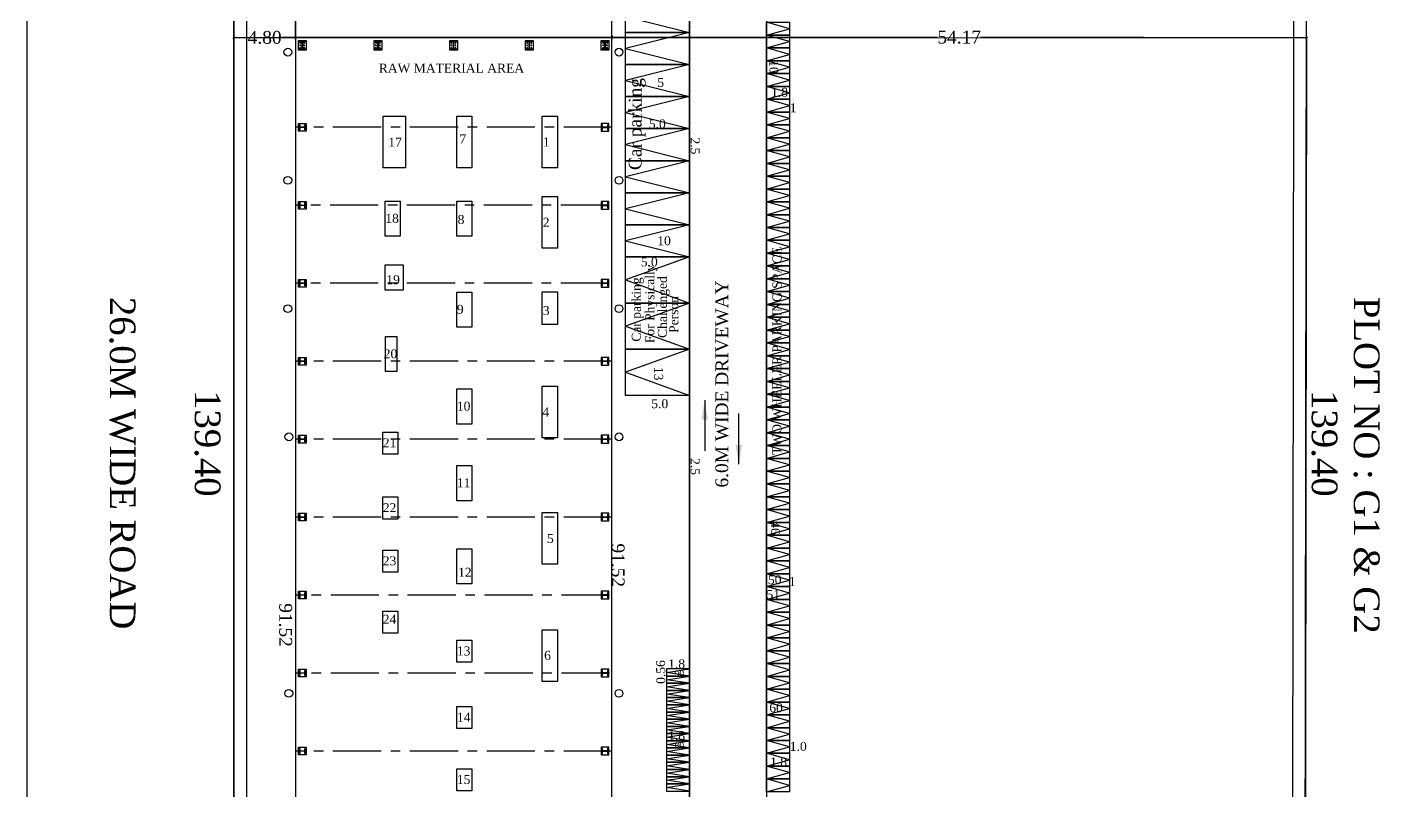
# Model space of a CAD drawing. Header units: metres. Extents: x 9436 to 9850, y -3407 to -3224.
# Drawn here: x 9738.9 to 9844.4, y -3347.4 to -3287.8 of the extents above; entities that cross this region are included whole.
import ezdxf

# ---------------------------------------------------------------- set-up
doc = ezdxf.new("R2010")
doc.units = ezdxf.units.M
doc.header["$MEASUREMENT"] = 0
doc.linetypes.add('CENTER', pattern=[2, 1.25, -0.25, 0.25, -0.25])
for name, color, linetype in [('0 HOLES', 60, 'Continuous'), ('AS_AT_SITE', 1, 'Continuous'), ('BLK_1_LVL_0_BLDG_FOOT_PRINT', 7, 'Continuous'), ('BLK_1_LVL_0_FRONT_SETBACK', 2, 'Continuous'), ('BLK_1_LVL_0_SIDE_SETBACK1', 171, 'Continuous'), ('BLK_1_LVL_0_SIDE_SETBACK2', 7, 'Continuous'), ('CYCLE_PARKING', 7, 'Continuous'), ('DRIVE_WAY', 7, 'Continuous'), ('FMB_OR_PLR', 1, 'Continuous'), ('PER_AISLE_WIDTH', 7, 'Continuous'), ('PLOT_BOUNDARY', 70, 'Continuous'), ('RWH', 130, 'Continuous'), ('SUPER_IMPOSED', 1, 'Continuous'), ('TWO_WHEELER_DRIVE_WAY', 6, 'Continuous')]:
    doc.layers.add(name, color=color, linetype=linetype)
for name, color, linetype, plot in [('BLK_1_COVERED_AREA', 140, 'Continuous', False), ('PARKING_SLOT', 30, 'Continuous', False), ('TWO_WHEELER_PARKING', 2, 'Continuous', False)]:
    doc.layers.add(name, color=color, linetype=linetype, plot=plot)
doc.styles.add('Isa-', font='times.ttf')
doc.styles.add('STYLE2', font='times.ttf')
doc.dimstyles.new('ISO-25', dxfattribs={"dimscale": 0, "dimtxt": 0.23, "dimasz": 0.15, "dimexe": 1.25, "dimexo": 0.625, "dimgap": 0.11, "dimtad": 0, "dimtih": 1, "dimtoh": 1, "dimzin": 1, "dimdsep": 46, "dimtxsty": 'STYLE2', "dimblk": 'OBLIQUE', "dimcen": 0, "dimse1": 1, "dimse2": 1, "dimclrd": 1, "dimclrt": 3, "dimadec": 0, "dimazin": 2, "dimtfac": 1, "dimtix": 1, "dimtofl": 0, "dimtmove": 0, "dimatfit": 3, "dimfxl": 0, "dimtolj": 1, "dimarcsym": 0})

# ---------------------------------------------------------------- blocks, each defined once
blk = doc.blocks.new('_Oblique')
at = {"color": 0, "linetype": 'ByBlock', "lineweight": -2}
blk.add_line((-0.5, -0.5), (0.5, 0.5), dxfattribs=at)
blk = doc.blocks.new('*D307')
at = {"color": 1, "lineweight": -2}
for p, q in [((9759.79, -3250.56), (9759.79, -3268.97)), ((9759.79, -3288.62), (9759.79, -3270.21))]:
    blk.add_line(p, q, dxfattribs=at)
at = {"layer": 'Defpoints', "color": 0}
for p in [(9759.79, -3250.56), (9759.79, -3250.56), (9759.79, -3288.62)]:
    blk.add_point(p, dxfattribs=at)
at = {"color": 1, "lineweight": -2, "xscale": 0.15, "yscale": 0.15, "zscale": 0.15}
for p, rotation in [((9759.79, -3250.56), 90), ((9759.79, -3288.62), 270)]:
    blk.add_blockref('_Oblique', p, dxfattribs=dict(at, rotation=rotation))
at = {"color": 3, "insert": (9759.79, -3269.59), "char_height": 1, "attachment_point": 5, "style": 'STYLE2'}
blk.add_mtext('\\A1;38.06', dxfattribs=at)
blk = doc.blocks.new('*D308')
at = {"color": 1, "lineweight": -2}
for p, q in [((9784.47, -3250.56), (9784.47, -3268.97)), ((9784.47, -3288.62), (9784.47, -3270.21))]:
    blk.add_line(p, q, dxfattribs=at)
at = {"layer": 'Defpoints', "color": 0}
for p in [(9784.47, -3250.56), (9784.47, -3250.56), (9784.47, -3288.62)]:
    blk.add_point(p, dxfattribs=at)
at = {"color": 1, "lineweight": -2, "xscale": 0.15, "yscale": 0.15, "zscale": 0.15}
for p, rotation in [((9784.47, -3250.56), 89.9999017881901), ((9784.47, -3288.62), 269.9999017881901)]:
    blk.add_blockref('_Oblique', p, dxfattribs=dict(at, rotation=rotation))
at = {"color": 3, "insert": (9784.47, -3269.59), "char_height": 1, "attachment_point": 5, "style": 'STYLE2'}
blk.add_mtext('\\A1;38.06', dxfattribs=at)
blk = doc.blocks.new('26')
at = {"layer": '0 HOLES'}
for q in [(-28, 0), (0, 28), (28, 0), (0, -28)]:
    blk.add_line((0, 0), q, dxfattribs=at)
blk.add_circle((0, 0), 13, dxfattribs=at)
blk = doc.blocks.new('2-2-5')
at = {"color": 3}
blk.add_lwpolyline([(-0.52, -0.15), (-0.52, 0.45), (0.24, 0.45), (0.24, -0.15)], close=True, dxfattribs=at)
for points in [[(-0.45, -0.1), (-0.45, 0.4), (-0.42, 0.4), (-0.42, -0.1)], [(-0.42, 0.14), (-0.42, 0.16), (0.14, 0.16), (0.14, 0.14)], [(0.14, -0.1), (0.14, 0.4), (0.16, 0.4), (0.16, -0.1)]]:
    blk.add_lwpolyline(points, close=True)
at = {"xscale": -0.002000053278536, "yscale": 0.002000053278536, "zscale": 0.002000053278536, "rotation": 270}
for p in [(-0.34, 0.3), (-0.34, 0), (-0.14, 0.3), (-0.14, 0), (0.06, 0.3), (0.06, 0)]:
    blk.add_blockref('26', p, dxfattribs=at)
blk = doc.blocks.new('2-2')
at = {"color": 3}
blk.add_lwpolyline([(-0.41, 0.43), (0.19, 0.43), (0.19, -0.17), (-0.41, -0.17)], close=True, dxfattribs=at)
for points in [[(-0.31, 0.35), (0.09, 0.35), (0.09, 0.33), (-0.31, 0.33)], [(-0.12, 0.33), (-0.1, 0.33), (-0.1, -0.07), (-0.12, -0.07)], [(-0.31, -0.07), (0.09, -0.07), (0.09, -0.1), (-0.31, -0.1)]]:
    blk.add_lwpolyline(points, close=True)
blk = doc.blocks.new('*D309')
at = {"color": 1, "lineweight": -2}
for p, q in [((9784.47, -3288.56), (9809.85, -3288.6)), ((9838.63, -3288.64), (9813.25, -3288.6))]:
    blk.add_line(p, q, dxfattribs=at)
at = {"layer": 'Defpoints', "color": 0}
for p in [(9784.47, -3288.56), (9838.63, -3288.64), (9838.63, -3288.64)]:
    blk.add_point(p, dxfattribs=at)
at = {"color": 1, "lineweight": -2, "xscale": 0.15, "yscale": 0.15, "zscale": 0.15}
for p, rotation in [((9784.47, -3288.56), 179.9179487748591), ((9838.63, -3288.64), 359.9179487748592)]:
    blk.add_blockref('_Oblique', p, dxfattribs=dict(at, rotation=rotation))
at = {"color": 3, "insert": (9811.55, -3288.6), "char_height": 1, "attachment_point": 5, "style": 'STYLE2'}
blk.add_mtext('\\A1;54.17', dxfattribs=at)
blk = doc.blocks.new('*D316')
at = {"color": 1, "lineweight": -2}
for p, q in [((9754.99, -3288.62), (9756.02, -3288.62)), ((9759.79, -3288.62), (9758.75, -3288.62))]:
    blk.add_line(p, q, dxfattribs=at)
at = {"layer": 'Defpoints', "color": 0}
for p in [(9754.99, -3288.62), (9754.99, -3288.62), (9759.79, -3288.62)]:
    blk.add_point(p, dxfattribs=at)
at = {"color": 1, "lineweight": -2, "xscale": 0.15, "yscale": 0.15, "zscale": 0.15}
for p, rotation in [((9754.99, -3288.62), 179.9982832663623), ((9759.79, -3288.62), 359.9982832663623)]:
    blk.add_blockref('_Oblique', p, dxfattribs=dict(at, rotation=rotation))
at = {"color": 3, "insert": (9757.39, -3288.62), "char_height": 1, "attachment_point": 5, "style": 'STYLE2'}
blk.add_mtext('\\A1;4.80', dxfattribs=at)

msp = doc.modelspace()

# ---------------------------------------------------------------- linework, layer by layer
at = {"color": 7}
for p, q in [((9738.85828, -3398.20906), (9738.85828, -3250.55901)), ((9754.98674, -3398.20906), (9754.98674, -3255.05916)), ((9790.52676, -3275.27944), (9790.52676, -3389.95901)), ((9796.52676, -3275.27944), (9796.52676, -3389.95901)), ((9760.27489, -3301.69121), (9760.27489, -3301.70721)), ((9783.9786, -3332.09129), (9783.9786, -3332.10729)), ((9760.27489, -3338.17129), (9760.27489, -3338.18729)), ((9783.9786, -3338.17129), (9783.9786, -3338.18729)), ((9760.27489, -3344.2513), (9760.27489, -3344.2673)), ((9783.9786, -3344.2513), (9783.9786, -3344.2673))]:
    msp.add_line(p, q, dxfattribs=at)
at = {"color": 7, "linetype": 'CENTER', "ltscale": 3}
for p, q in [((9784.46674, -3295.61919), (9759.78674, -3295.61919)), ((9784.23674, -3301.69921), (9759.78674, -3301.69921)), ((9784.23674, -3307.77922), (9759.78674, -3307.77922)), ((9784.46674, -3313.85924), (9759.78674, -3313.85924)), ((9784.46674, -3319.94726), (9759.78674, -3319.94726)), ((9784.46674, -3326.01927), (9759.78674, -3326.01927)), ((9784.28937, -3332.09929), (9759.78674, -3332.09929)), ((9784.28937, -3338.17929), (9759.78674, -3338.17929)), ((9784.46674, -3344.2593), (9759.78674, -3344.2593))]:
    msp.add_line(p, q, dxfattribs=at)
at = {"color": 7}
for points in [[(9754.98674, -3255.05901), (9754.98674, -3389.95901), (9838.48674, -3389.95901), (9838.68674, -3250.55916), (9759.48674, -3250.55902)], [(9759.78674, -3288.61916), (9759.78674, -3380.13916), (9784.46674, -3380.13916), (9784.46674, -3288.61916)], [(9768.35971, -3294.75379), (9768.35971, -3298.78357), (9766.6281, -3298.78357), (9766.6281, -3294.75379)], [(9773.54637, -3294.75379), (9773.54637, -3298.78357), (9772.37284, -3298.78357), (9772.37284, -3294.75379)], [(9780.21489, -3294.75379), (9780.21489, -3298.78357), (9779.04136, -3298.78357), (9779.04136, -3294.75379)], [(9780.21489, -3301.01365), (9780.21489, -3305.04342), (9779.04136, -3305.04342), (9779.04136, -3301.01365)], [(9767.96712, -3301.37311), (9767.96712, -3304.11766), (9766.79359, -3304.11766), (9766.79359, -3301.37311)], [(9773.54637, -3301.37311), (9773.54637, -3304.11766), (9772.37284, -3304.11766), (9772.37284, -3301.37311)], [(9768.1794, -3306.35481), (9768.1794, -3308.33099), (9766.79359, -3308.33099), (9766.79359, -3306.35481)], [(9773.54637, -3308.46536), (9773.54637, -3311.20991), (9772.37284, -3311.20991), (9772.37284, -3308.46536)], [(9780.21489, -3308.44721), (9780.21489, -3310.99028), (9779.04136, -3310.99028), (9779.04136, -3308.44721)], [(9767.70525, -3311.92818), (9767.70525, -3314.67273), (9766.80876, -3314.67273), (9766.80876, -3311.92818)], [(9780.21489, -3315.81399), (9780.21489, -3319.84376), (9779.04136, -3319.84376), (9779.04136, -3315.81399)], [(9773.54637, -3316.01747), (9773.54637, -3318.76202), (9772.37284, -3318.76202), (9772.37284, -3316.01747)], [(9767.7704, -3319.38053), (9767.7704, -3321.103), (9766.59687, -3321.103), (9766.59687, -3319.38053)], [(9773.54637, -3321.99038), (9773.54637, -3324.73493), (9772.37284, -3324.73493), (9772.37284, -3321.99038)], [(9767.7704, -3324.44232), (9767.7704, -3326.16479), (9766.59687, -3326.16479), (9766.59687, -3324.44232)], [(9780.21489, -3325.64586), (9780.21489, -3329.67563), (9779.04136, -3329.67563), (9779.04136, -3325.64586)], [(9767.7704, -3328.58378), (9767.7704, -3330.30625), (9766.59687, -3330.30625), (9766.59687, -3328.58378)], [(9773.54637, -3328.48096), (9773.54637, -3331.22551), (9772.37284, -3331.22551), (9772.37284, -3328.48096)], [(9767.7704, -3333.35274), (9767.7704, -3335.07521), (9766.59687, -3335.07521), (9766.59687, -3333.35274)], [(9780.21489, -3334.80783), (9780.21489, -3338.8376), (9779.04136, -3338.8376), (9779.04136, -3334.80783)], [(9773.54637, -3335.61558), (9773.54637, -3337.33805), (9772.37284, -3337.33805), (9772.37284, -3335.61558)], [(9773.54637, -3340.77707), (9773.54637, -3342.49954), (9772.37284, -3342.49954), (9772.37284, -3340.77707)], [(9773.54637, -3345.63641), (9773.54637, -3347.35888), (9772.37284, -3347.35888), (9772.37284, -3345.63641)]]:
    msp.add_lwpolyline(points, close=True, dxfattribs=at)
for points in [[(9754.98674, -3389.95901), (9838.48674, -3389.95901), (9838.68674, -3250.55916)], [(9790.52676, -3285.72311), (9785.52676, -3286.97311), (9790.52676, -3288.22311)], [(9796.52676, -3288.43374), (9798.32676, -3287.93374), (9796.52676, -3287.43374)], [(9790.52676, -3288.22311), (9785.52676, -3289.47311), (9790.52676, -3290.72311)], [(9796.52676, -3289.43374), (9798.32676, -3288.93374), (9796.52676, -3288.43374)], [(9796.52676, -3290.43374), (9798.32676, -3289.93374), (9796.52676, -3289.43374)], [(9796.52676, -3291.43374), (9798.32676, -3290.93374), (9796.52676, -3290.43374)], [(9790.52676, -3290.72311), (9785.52676, -3291.97311), (9790.52676, -3293.22311)], [(9796.52676, -3292.43374), (9798.32676, -3291.93374), (9796.52676, -3291.43374)], [(9796.52676, -3293.43374), (9798.32676, -3292.93374), (9796.52676, -3292.43374)], [(9790.52676, -3293.22311), (9785.52676, -3294.47311), (9790.52676, -3295.72311)], [(9796.52676, -3294.43374), (9798.32676, -3293.93374), (9796.52676, -3293.43374)], [(9796.52676, -3295.43374), (9798.32676, -3294.93374), (9796.52676, -3294.43374)], [(9790.52676, -3295.72311), (9785.52676, -3296.97311), (9790.52676, -3298.22311)], [(9796.52676, -3296.43374), (9798.32676, -3295.93374), (9796.52676, -3295.43374)], [(9796.52676, -3297.43374), (9798.32676, -3296.93374), (9796.52676, -3296.43374)], [(9796.52676, -3298.43374), (9798.32676, -3297.93374), (9796.52676, -3297.43374)], [(9790.52676, -3298.22311), (9785.52676, -3299.47311), (9790.52676, -3300.72311)], [(9796.52676, -3299.43374), (9798.32676, -3298.93374), (9796.52676, -3298.43374)], [(9796.52676, -3300.43374), (9798.32676, -3299.93374), (9796.52676, -3299.43374)], [(9790.52676, -3300.72311), (9785.52676, -3301.97311), (9790.52676, -3303.22311)], [(9796.52676, -3301.43374), (9798.32676, -3300.93374), (9796.52676, -3300.43374)], [(9796.52676, -3302.43374), (9798.32676, -3301.93374), (9796.52676, -3301.43374)], [(9790.52676, -3303.22311), (9785.52676, -3304.47311), (9790.52676, -3305.72311)], [(9796.52676, -3303.43374), (9798.32676, -3302.93374), (9796.52676, -3302.43374)], [(9796.52676, -3304.43374), (9798.32676, -3303.93374), (9796.52676, -3303.43374)], [(9796.52676, -3305.43374), (9798.32676, -3304.93374), (9796.52676, -3304.43374)], [(9796.52676, -3306.43374), (9798.32676, -3305.93374), (9796.52676, -3305.43374)], [(9790.52676, -3305.72311), (9785.52676, -3307.52311), (9790.52676, -3309.32311)], [(9796.52676, -3307.43374), (9798.32676, -3306.93374), (9796.52676, -3306.43374)], [(9796.52676, -3308.43374), (9798.32676, -3307.93374), (9796.52676, -3307.43374)], [(9796.52676, -3309.43374), (9798.32676, -3308.93374), (9796.52676, -3308.43374)], [(9796.52676, -3310.43374), (9798.32676, -3309.93374), (9796.52676, -3309.43374)], [(9796.52676, -3311.43374), (9798.32676, -3310.93374), (9796.52676, -3310.43374)], [(9796.52676, -3312.43374), (9798.32676, -3311.93374), (9796.52676, -3311.43374)], [(9796.52676, -3313.43374), (9798.32676, -3312.93374), (9796.52676, -3312.43374)], [(9790.52676, -3312.92311), (9785.52676, -3314.72311), (9790.52676, -3316.52311)], [(9796.52676, -3314.43374), (9798.32676, -3313.93374), (9796.52676, -3313.43374)], [(9796.52676, -3315.43374), (9798.32676, -3314.93374), (9796.52676, -3314.43374)], [(9796.52676, -3316.43374), (9798.32676, -3315.93374), (9796.52676, -3315.43374)], [(9796.52676, -3317.43374), (9798.32676, -3316.93374), (9796.52676, -3316.43374)], [(9796.52676, -3318.43374), (9798.32676, -3317.93374), (9796.52676, -3317.43374)], [(9796.52676, -3319.43374), (9798.32676, -3318.93374), (9796.52676, -3318.43374)], [(9796.52676, -3320.43374), (9798.32676, -3319.93374), (9796.52676, -3319.43374)], [(9796.52676, -3321.43374), (9798.32676, -3320.93374), (9796.52676, -3320.43374)], [(9796.52676, -3322.43374), (9798.32676, -3321.93374), (9796.52676, -3321.43374)], [(9796.52676, -3323.43374), (9798.32676, -3322.93374), (9796.52676, -3322.43374)], [(9796.52676, -3324.43374), (9798.32676, -3323.93374), (9796.52676, -3323.43374)], [(9796.52676, -3325.43374), (9798.32676, -3324.93374), (9796.52676, -3324.43374)], [(9796.52676, -3326.43374), (9798.32676, -3325.93374), (9796.52676, -3325.43374)], [(9796.52676, -3327.43374), (9798.32676, -3326.93374), (9796.52676, -3326.43374)], [(9796.52676, -3328.43374), (9798.32676, -3327.93374), (9796.52676, -3327.43374)], [(9796.52676, -3329.43374), (9798.32676, -3328.93374), (9796.52676, -3328.43374)], [(9796.52676, -3330.43374), (9798.32676, -3329.93374), (9796.52676, -3329.43374)], [(9796.52676, -3331.43374), (9798.32676, -3330.93374), (9796.52676, -3330.43374)], [(9796.52676, -3332.43374), (9798.32676, -3331.93374), (9796.52676, -3331.43374)], [(9796.52676, -3333.43374), (9798.32676, -3332.93374), (9796.52676, -3332.43374)], [(9796.52676, -3334.43374), (9798.32676, -3333.93374), (9796.52676, -3333.43374)], [(9796.52676, -3335.43374), (9798.32676, -3334.93374), (9796.52676, -3334.43374)], [(9796.52676, -3336.43374), (9798.32676, -3335.93374), (9796.52676, -3335.43374)], [(9796.52676, -3337.43374), (9798.32676, -3336.93374), (9796.52676, -3336.43374)], [(9796.52676, -3338.43374), (9798.32676, -3337.93374), (9796.52676, -3337.43374)], [(9796.52676, -3339.43374), (9798.32676, -3338.93374), (9796.52676, -3338.43374)], [(9796.52676, -3340.43374), (9798.32676, -3339.93374), (9796.52676, -3339.43374)], [(9796.52676, -3341.43374), (9798.32676, -3340.93374), (9796.52676, -3340.43374)], [(9796.52676, -3342.43374), (9798.32676, -3341.93374), (9796.52676, -3341.43374)], [(9796.52676, -3343.43374), (9798.32676, -3342.93374), (9796.52676, -3342.43374)], [(9796.52676, -3344.43374), (9798.32676, -3343.93374), (9796.52676, -3343.43374)], [(9796.52676, -3345.43374), (9798.32676, -3344.93374), (9796.52676, -3344.43374)], [(9796.52676, -3346.43374), (9798.32676, -3345.93374), (9796.52676, -3345.43374)], [(9796.52676, -3347.43374), (9798.32676, -3346.93374), (9796.52676, -3346.43374)]]:
    msp.add_lwpolyline(points, dxfattribs=at)
at = {"color": 6}
msp.add_lwpolyline([(9796.52676, -3389.95901), (9790.52676, -3389.95901), (9790.52676, -3275.27944), (9796.52676, -3275.27944)], close=True, dxfattribs=at)
for points in [[(9790.52676, -3309.32311), (9785.52676, -3311.12311), (9790.52676, -3312.92311)], [(9790.52676, -3338.41377), (9788.72676, -3338.13377), (9790.52676, -3337.85377)], [(9790.52676, -3338.97377), (9788.72676, -3338.69377), (9790.52676, -3338.41377)], [(9790.52676, -3339.53377), (9788.72676, -3339.25377), (9790.52676, -3338.97377)], [(9790.52676, -3340.09377), (9788.72676, -3339.81377), (9790.52676, -3339.53377)], [(9790.52676, -3340.65377), (9788.72676, -3340.37377), (9790.52676, -3340.09377)], [(9790.52676, -3341.21377), (9788.72676, -3340.93377), (9790.52676, -3340.65377)], [(9790.52676, -3341.77377), (9788.72676, -3341.49377), (9790.52676, -3341.21377)], [(9790.52676, -3342.33377), (9788.72676, -3342.05377), (9790.52676, -3341.77377)], [(9790.52676, -3342.89377), (9788.72676, -3342.61377), (9790.52676, -3342.33377)], [(9790.52676, -3343.45377), (9788.72676, -3343.17377), (9790.52676, -3342.89377)], [(9790.52676, -3344.01377), (9788.72676, -3343.73377), (9790.52676, -3343.45377)], [(9790.52676, -3344.57377), (9788.72676, -3344.29377), (9790.52676, -3344.01377)], [(9790.52676, -3345.13377), (9788.72676, -3344.85377), (9790.52676, -3344.57377)], [(9790.52676, -3345.69377), (9788.72676, -3345.41377), (9790.52676, -3345.13377)], [(9790.52676, -3346.25377), (9788.72676, -3345.97377), (9790.52676, -3345.69377)], [(9790.52676, -3346.81377), (9788.72676, -3346.53377), (9790.52676, -3346.25377)], [(9790.52676, -3347.37377), (9788.72676, -3347.09377), (9790.52676, -3346.81377)]]:
    msp.add_lwpolyline(points, dxfattribs=at)
at = {"color": 7}
for centre in [(9759.19708, -3289.75896), (9785.02198, -3289.75896), (9759.19708, -3299.75896), (9785.02198, -3299.75896), (9759.19708, -3309.75896), (9785.02198, -3309.75896), (9759.2746, -3319.75896), (9785.02198, -3319.75896), (9759.2746, -3339.75896), (9785.02198, -3339.75896)]:
    msp.add_circle(centre, 0.30308, dxfattribs=at)
at = {"layer": 'AS_AT_SITE', "color": 6}
msp.add_lwpolyline([(9754.98674, -3255.05901), (9754.98674, -3389.95901), (9838.48674, -3389.95901), (9838.68674, -3250.55916), (9759.48674, -3250.55902)], close=True, dxfattribs=at)
at = {"layer": 'BLK_1_COVERED_AREA', "color": 140, "lineweight": 25, "ltscale": 2}
msp.add_lwpolyline([(9759.78674, -3288.61916), (9759.78674, -3380.13916), (9784.46674, -3380.13916), (9784.46674, -3288.61916)], close=True, dxfattribs=at)
at = {"layer": 'BLK_1_LVL_0_BLDG_FOOT_PRINT', "color": 1, "lineweight": 25, "ltscale": 2}
msp.add_lwpolyline([(9759.78674, -3288.61916), (9759.78674, -3380.13916), (9784.46674, -3380.13916), (9784.46674, -3288.61916)], close=True, dxfattribs=at)
at = {"layer": 'BLK_1_LVL_0_FRONT_SETBACK', "color": 2}
msp.add_lwpolyline([(9759.78674, -3288.61916), (9784.46674, -3288.6192), (9784.46681, -3250.55916), (9759.78681, -3250.55916)], close=True, dxfattribs=at)
at = {"layer": 'BLK_1_LVL_0_SIDE_SETBACK1', "color": 171}
msp.add_lwpolyline([(9838.50083, -3380.13916), (9784.46674, -3380.13916), (9784.46674, -3288.61916), (9838.63211, -3288.63672)], close=True, dxfattribs=at)
at = {"layer": 'BLK_1_LVL_0_SIDE_SETBACK2', "color": 102}
msp.add_lwpolyline([(9759.78674, -3380.13916), (9754.98674, -3380.13916), (9754.98674, -3288.61916), (9759.78674, -3288.61916)], close=True, dxfattribs=at)
at = {"layer": 'CYCLE_PARKING', "color": 250}
for points in [[(9790.52676, -3338.41377), (9790.52676, -3337.85377), (9788.72676, -3337.85377), (9788.72676, -3338.41377)], [(9790.52676, -3338.97377), (9790.52676, -3338.41377), (9788.72676, -3338.41377), (9788.72676, -3338.97377)], [(9790.52676, -3339.53377), (9790.52676, -3338.97377), (9788.72676, -3338.97377), (9788.72676, -3339.53377)], [(9790.52676, -3340.09377), (9790.52676, -3339.53377), (9788.72676, -3339.53377), (9788.72676, -3340.09377)], [(9790.52676, -3340.65377), (9790.52676, -3340.09377), (9788.72676, -3340.09377), (9788.72676, -3340.65377)], [(9790.52676, -3341.21377), (9790.52676, -3340.65377), (9788.72676, -3340.65377), (9788.72676, -3341.21377)], [(9790.52676, -3341.77377), (9790.52676, -3341.21377), (9788.72676, -3341.21377), (9788.72676, -3341.77377)], [(9790.52676, -3342.33377), (9790.52676, -3341.77377), (9788.72676, -3341.77377), (9788.72676, -3342.33377)], [(9790.52676, -3342.89377), (9790.52676, -3342.33377), (9788.72676, -3342.33377), (9788.72676, -3342.89377)], [(9790.52676, -3343.45377), (9790.52676, -3342.89377), (9788.72676, -3342.89377), (9788.72676, -3343.45377)], [(9790.52676, -3344.01377), (9790.52676, -3343.45377), (9788.72676, -3343.45377), (9788.72676, -3344.01377)], [(9790.52676, -3344.57377), (9790.52676, -3344.01377), (9788.72676, -3344.01377), (9788.72676, -3344.57377)], [(9790.52676, -3345.13377), (9790.52676, -3344.57377), (9788.72676, -3344.57377), (9788.72676, -3345.13377)], [(9790.52676, -3345.69377), (9790.52676, -3345.13377), (9788.72676, -3345.13377), (9788.72676, -3345.69377)], [(9790.52676, -3346.25377), (9790.52676, -3345.69377), (9788.72676, -3345.69377), (9788.72676, -3346.25377)], [(9790.52676, -3346.81377), (9790.52676, -3346.25377), (9788.72676, -3346.25377), (9788.72676, -3346.81377)], [(9790.52676, -3347.37377), (9790.52676, -3346.81377), (9788.72676, -3346.81377), (9788.72676, -3347.37377)]]:
    msp.add_lwpolyline(points, close=True, dxfattribs=at)
at = {"layer": 'DRIVE_WAY', "color": 255}
msp.add_lwpolyline([(9796.52676, -3389.95901), (9790.52676, -3389.95901), (9790.52676, -3275.27944), (9796.52676, -3275.27944)], close=True, dxfattribs=at)
at = {"layer": 'FMB_OR_PLR', "color": 70}
msp.add_lwpolyline([(9754.98674, -3255.05901), (9754.98674, -3389.95901), (9838.48674, -3389.95901), (9838.68674, -3250.55916), (9759.48674, -3250.55902)], close=True, dxfattribs=at)
at = {"layer": 'PARKING_SLOT', "linetype": 'Continuous'}
for points in [[(9790.52676, -3285.72311), (9790.52676, -3288.22311), (9785.52676, -3288.22311), (9785.52676, -3285.72311)], [(9790.52676, -3288.22311), (9790.52676, -3290.72311), (9785.52676, -3290.72311), (9785.52676, -3288.22311)], [(9790.52676, -3290.72311), (9790.52676, -3293.22311), (9785.52676, -3293.22311), (9785.52676, -3290.72311)], [(9790.52676, -3293.22311), (9790.52676, -3295.72311), (9785.52676, -3295.72311), (9785.52676, -3293.22311)], [(9790.52676, -3295.72311), (9790.52676, -3298.22311), (9785.52676, -3298.22311), (9785.52676, -3295.72311)], [(9790.52676, -3298.22311), (9790.52676, -3300.72311), (9785.52676, -3300.72311), (9785.52676, -3298.22311)], [(9790.52676, -3300.72311), (9790.52676, -3303.22311), (9785.52676, -3303.22311), (9785.52676, -3300.72311)], [(9790.52676, -3303.22311), (9790.52676, -3305.72311), (9785.52676, -3305.72311), (9785.52676, -3303.22311)], [(9790.52676, -3305.72311), (9790.52676, -3309.32311), (9785.52676, -3309.32311), (9785.52676, -3305.72311)], [(9790.52676, -3309.32311), (9790.52676, -3312.92311), (9785.52676, -3312.92311), (9785.52676, -3309.32311)], [(9790.52676, -3312.92311), (9790.52676, -3316.52311), (9785.52676, -3316.52311), (9785.52676, -3312.92311)]]:
    msp.add_lwpolyline(points, close=True, dxfattribs=at)
at = {"layer": 'PER_AISLE_WIDTH', "color": 5}
msp.add_lwpolyline([(9796.52676, -3389.95901), (9790.52676, -3389.95901), (9790.52676, -3275.27944), (9796.52676, -3275.27944)], close=True, dxfattribs=at)
at = {"layer": 'PLOT_BOUNDARY', "color": 70, "linetype": 'ByBlock'}
msp.add_lwpolyline([(9754.98674, -3255.05901), (9754.98674, -3389.95901), (9838.48674, -3389.95901), (9838.68674, -3250.55916), (9759.48674, -3250.55902)], close=True, dxfattribs=at)
at = {"layer": 'RWH', "color": 130}
msp.add_lwpolyline([(9837.68531, -3251.5593), (9837.48818, -3388.95916), (9755.98674, -3388.95916), (9755.98674, -3255.47337), (9754.98674, -3255.47337), (9754.98674, -3389.95901), (9838.48674, -3389.95901), (9838.68531, -3251.5593)], close=True, dxfattribs=at)
at = {"layer": 'SUPER_IMPOSED', "color": 5}
msp.add_lwpolyline([(9754.98674, -3255.05901), (9754.98674, -3389.95901), (9838.48674, -3389.95901), (9838.68674, -3250.55916), (9759.48674, -3250.55902)], close=True, dxfattribs=at)
at = {"layer": 'TWO_WHEELER_DRIVE_WAY', "color": 6}
msp.add_lwpolyline([(9796.52676, -3389.95901), (9790.52676, -3389.95901), (9790.52676, -3275.27944), (9796.52676, -3275.27944)], close=True, dxfattribs=at)
at = {"layer": 'TWO_WHEELER_PARKING', "color": 2, "lineweight": 25, "ltscale": 2}
for points in [[(9798.32676, -3288.43374), (9796.52676, -3288.43374), (9796.52676, -3287.43374), (9798.32676, -3287.43374)], [(9798.32676, -3289.43374), (9796.52676, -3289.43374), (9796.52676, -3288.43374), (9798.32676, -3288.43374)], [(9798.32676, -3290.43374), (9796.52676, -3290.43374), (9796.52676, -3289.43374), (9798.32676, -3289.43374)], [(9798.32676, -3291.43374), (9796.52676, -3291.43374), (9796.52676, -3290.43374), (9798.32676, -3290.43374)], [(9798.32676, -3292.43374), (9796.52676, -3292.43374), (9796.52676, -3291.43374), (9798.32676, -3291.43374)], [(9798.32676, -3293.43374), (9796.52676, -3293.43374), (9796.52676, -3292.43374), (9798.32676, -3292.43374)], [(9798.32676, -3294.43374), (9796.52676, -3294.43374), (9796.52676, -3293.43374), (9798.32676, -3293.43374)], [(9798.32676, -3295.43374), (9796.52676, -3295.43374), (9796.52676, -3294.43374), (9798.32676, -3294.43374)], [(9798.32676, -3296.43374), (9796.52676, -3296.43374), (9796.52676, -3295.43374), (9798.32676, -3295.43374)], [(9798.32676, -3297.43374), (9796.52676, -3297.43374), (9796.52676, -3296.43374), (9798.32676, -3296.43374)], [(9798.32676, -3298.43374), (9796.52676, -3298.43374), (9796.52676, -3297.43374), (9798.32676, -3297.43374)], [(9798.32676, -3299.43374), (9796.52676, -3299.43374), (9796.52676, -3298.43374), (9798.32676, -3298.43374)], [(9798.32676, -3300.43374), (9796.52676, -3300.43374), (9796.52676, -3299.43374), (9798.32676, -3299.43374)], [(9798.32676, -3301.43374), (9796.52676, -3301.43374), (9796.52676, -3300.43374), (9798.32676, -3300.43374)], [(9798.32676, -3302.43374), (9796.52676, -3302.43374), (9796.52676, -3301.43374), (9798.32676, -3301.43374)], [(9798.32676, -3303.43374), (9796.52676, -3303.43374), (9796.52676, -3302.43374), (9798.32676, -3302.43374)], [(9798.32676, -3304.43374), (9796.52676, -3304.43374), (9796.52676, -3303.43374), (9798.32676, -3303.43374)], [(9798.32676, -3305.43374), (9796.52676, -3305.43374), (9796.52676, -3304.43374), (9798.32676, -3304.43374)], [(9798.32676, -3306.43374), (9796.52676, -3306.43374), (9796.52676, -3305.43374), (9798.32676, -3305.43374)], [(9798.32676, -3307.43374), (9796.52676, -3307.43374), (9796.52676, -3306.43374), (9798.32676, -3306.43374)], [(9798.32676, -3308.43374), (9796.52676, -3308.43374), (9796.52676, -3307.43374), (9798.32676, -3307.43374)], [(9798.32676, -3309.43374), (9796.52676, -3309.43374), (9796.52676, -3308.43374), (9798.32676, -3308.43374)], [(9798.32676, -3310.43374), (9796.52676, -3310.43374), (9796.52676, -3309.43374), (9798.32676, -3309.43374)], [(9798.32676, -3311.43374), (9796.52676, -3311.43374), (9796.52676, -3310.43374), (9798.32676, -3310.43374)], [(9798.32676, -3312.43374), (9796.52676, -3312.43374), (9796.52676, -3311.43374), (9798.32676, -3311.43374)], [(9798.32676, -3313.43374), (9796.52676, -3313.43374), (9796.52676, -3312.43374), (9798.32676, -3312.43374)], [(9798.32676, -3314.43374), (9796.52676, -3314.43374), (9796.52676, -3313.43374), (9798.32676, -3313.43374)], [(9798.32676, -3315.43374), (9796.52676, -3315.43374), (9796.52676, -3314.43374), (9798.32676, -3314.43374)], [(9798.32676, -3316.43374), (9796.52676, -3316.43374), (9796.52676, -3315.43374), (9798.32676, -3315.43374)], [(9798.32676, -3317.43374), (9796.52676, -3317.43374), (9796.52676, -3316.43374), (9798.32676, -3316.43374)], [(9798.32676, -3318.43374), (9796.52676, -3318.43374), (9796.52676, -3317.43374), (9798.32676, -3317.43374)], [(9798.32676, -3319.43374), (9796.52676, -3319.43374), (9796.52676, -3318.43374), (9798.32676, -3318.43374)], [(9798.32676, -3320.43374), (9796.52676, -3320.43374), (9796.52676, -3319.43374), (9798.32676, -3319.43374)], [(9798.32676, -3321.43374), (9796.52676, -3321.43374), (9796.52676, -3320.43374), (9798.32676, -3320.43374)], [(9798.32676, -3322.43374), (9796.52676, -3322.43374), (9796.52676, -3321.43374), (9798.32676, -3321.43374)], [(9798.32676, -3323.43374), (9796.52676, -3323.43374), (9796.52676, -3322.43374), (9798.32676, -3322.43374)], [(9798.32676, -3324.43374), (9796.52676, -3324.43374), (9796.52676, -3323.43374), (9798.32676, -3323.43374)], [(9798.32676, -3325.43374), (9796.52676, -3325.43374), (9796.52676, -3324.43374), (9798.32676, -3324.43374)], [(9798.32676, -3326.43374), (9796.52676, -3326.43374), (9796.52676, -3325.43374), (9798.32676, -3325.43374)], [(9798.32676, -3327.43374), (9796.52676, -3327.43374), (9796.52676, -3326.43374), (9798.32676, -3326.43374)], [(9798.32676, -3328.43374), (9796.52676, -3328.43374), (9796.52676, -3327.43374), (9798.32676, -3327.43374)], [(9798.32676, -3329.43374), (9796.52676, -3329.43374), (9796.52676, -3328.43374), (9798.32676, -3328.43374)], [(9798.32676, -3330.43374), (9796.52676, -3330.43374), (9796.52676, -3329.43374), (9798.32676, -3329.43374)], [(9798.32676, -3331.43374), (9796.52676, -3331.43374), (9796.52676, -3330.43374), (9798.32676, -3330.43374)], [(9798.32676, -3332.43374), (9796.52676, -3332.43374), (9796.52676, -3331.43374), (9798.32676, -3331.43374)], [(9798.32676, -3333.43374), (9796.52676, -3333.43374), (9796.52676, -3332.43374), (9798.32676, -3332.43374)], [(9798.32676, -3334.43374), (9796.52676, -3334.43374), (9796.52676, -3333.43374), (9798.32676, -3333.43374)], [(9798.32676, -3335.43374), (9796.52676, -3335.43374), (9796.52676, -3334.43374), (9798.32676, -3334.43374)], [(9798.32676, -3336.43374), (9796.52676, -3336.43374), (9796.52676, -3335.43374), (9798.32676, -3335.43374)], [(9798.32676, -3337.43374), (9796.52676, -3337.43374), (9796.52676, -3336.43374), (9798.32676, -3336.43374)], [(9798.32676, -3338.43374), (9796.52676, -3338.43374), (9796.52676, -3337.43374), (9798.32676, -3337.43374)], [(9798.32676, -3339.43374), (9796.52676, -3339.43374), (9796.52676, -3338.43374), (9798.32676, -3338.43374)], [(9798.32676, -3340.43374), (9796.52676, -3340.43374), (9796.52676, -3339.43374), (9798.32676, -3339.43374)], [(9798.32676, -3341.43374), (9796.52676, -3341.43374), (9796.52676, -3340.43374), (9798.32676, -3340.43374)], [(9798.32676, -3342.43374), (9796.52676, -3342.43374), (9796.52676, -3341.43374), (9798.32676, -3341.43374)], [(9798.32676, -3343.43374), (9796.52676, -3343.43374), (9796.52676, -3342.43374), (9798.32676, -3342.43374)], [(9798.32676, -3344.43374), (9796.52676, -3344.43374), (9796.52676, -3343.43374), (9798.32676, -3343.43374)], [(9798.32676, -3345.43374), (9796.52676, -3345.43374), (9796.52676, -3344.43374), (9798.32676, -3344.43374)], [(9798.32676, -3346.43374), (9796.52676, -3346.43374), (9796.52676, -3345.43374), (9798.32676, -3345.43374)], [(9798.32676, -3347.43374), (9796.52676, -3347.43374), (9796.52676, -3346.43374), (9798.32676, -3346.43374)]]:
    msp.add_lwpolyline(points, close=True, dxfattribs=at)

# ---------------------------------------------------------------- block references
at = {"color": 7, "rotation": 270}
for name, p in [('2-2-5', (9760.16675, -3289.37106)), ('2-2-5', (9766.06676, -3289.37106)), ('2-2-5', (9771.96678, -3289.37106)), ('2-2-5', (9777.86679, -3289.37106)), ('2-2-5', (9783.78673, -3289.37106)), ('2-2', (9760.18815, -3295.72741)), ('2-2', (9760.18815, -3301.80743)), ('2-2', (9760.18815, -3307.88744)), ('2-2', (9760.18815, -3313.96746)), ('2-2', (9760.18815, -3320.04747)), ('2-2', (9760.18815, -3326.12749)), ('2-2', (9760.18815, -3332.20751)), ('2-2', (9760.18815, -3338.28751)), ('2-2', (9760.18815, -3344.36752))]:
    msp.add_blockref(name, p, dxfattribs=at)
at = {"color": 7, "xscale": -1, "rotation": 90}
for p in [(9784.06533, -3295.72741), (9784.06533, -3301.80743), (9784.06533, -3307.88744), (9784.06533, -3313.96746), (9784.06533, -3320.04747), (9784.06533, -3326.12749), (9784.06533, -3332.20751), (9784.06533, -3338.28751), (9784.06533, -3344.36752)]:
    msp.add_blockref('2-2', p, dxfattribs=at)

# ---------------------------------------------------------------- texts
at = {"color": 6, "style": 'Isa-'}
for s, p in [('RAW MATERIAL AREA', (9766.28513, -3291.35865)), ('5', (9788.00633, -3292.47021)), ('1.8', (9796.87641, -3293.2395)), ('1', (9798.3375, -3294.44688)), ('5.0', (9787.34664, -3295.70327)), ('17', (9767.02514, -3297.13902)), ('7', (9772.57575, -3296.87957)), ('1', (9779.08079, -3297.1116)), ('18', (9766.79693, -3303.07052)), ('8', (9772.43737, -3303.16282)), ('2', (9779.08079, -3303.37253)), ('10', (9788.00633, -3304.81797)), ('5.0', (9786.72014, -3306.46431)), ('19', (9766.87509, -3307.85557)), ('9', (9772.37618, -3310.16277)), ('3', (9779.08079, -3310.2576)), ('20', (9766.67358, -3313.62558)), ('10', (9772.37618, -3317.71487)), ('5.0', (9787.53653, -3317.51937)), ('4', (9779.03864, -3318.17179)), ('21', (9766.60021, -3320.5669)), ('11', (9772.37618, -3323.68779)), ('22', (9766.60021, -3325.62868)), ('5', (9779.40225, -3328.03303)), ('23', (9766.60021, -3329.77015)), ('12', (9772.46728, -3330.66584)), ('50', (9796.63351, -3331.24383)), ('1', (9798.26763, -3331.3892)), ('51', (9796.52024, -3332.39801)), ('24', (9766.59403, -3334.32919)), ('13', (9772.37618, -3336.80195)), ('6', (9779.18361, -3337.14188)), ('14', (9772.37618, -3341.96344)), ('60', (9796.74151, -3341.22515)), ('1.0', (9798.34166, -3344.24103)), ('1.8', (9796.80402, -3345.46025)), ('15', (9772.37618, -3346.82278))]:
    msp.add_text(s, height=0.7, dxfattribs=at).set_placement(p)
for s, height, rotation, p in [('10', 0.7, 270, (9796.75688, -3290.38769)), ('Car parking', 1, 90, (9786.77592, -3298.95469)), ('2.5', 0.7, 270, (9790.61416, -3296.41355)), ('TWO WHEELER PARKING SPACE', 0.7, 90, (9797.68873, -3321.16488)), ('For Physically', 0.7, 90, (9787.77152, -3312.45458)), ('Car parking', 0.7, 90, (9786.71693, -3312.34076)), ('Challenged', 0.7, 90, (9788.75426, -3312.04555)), ('6.0M WIDE DRIVEWAY', 1, 90, (9793.53704, -3323.70871)), ('26.0M WIDE ROAD', 2, 270, (9745.31519, -3308.84242)), ('Person', 0.7, 90, (9789.64364, -3311.65126)), ('PLOT NO : G1 & G2', 2, 270, (9842.33124, -3308.84242)), ('13', 0.7, 270, (9787.76091, -3314.30007)), ('2.5', 0.7, 270, (9790.61416, -3321.41355)), ('46', 0.7, 270, (9796.88383, -3326.33075)), ('1.8', 0.7, 0.6443755, (9788.85632, -3337.81506)), ('0.56', 0.7, 90.6443755, (9788.63059, -3339.01375)), ('1.8', 0.7, 0.6443755, (9788.85632, -3343.41506))]:
    msp.add_text(s, height=height, rotation=rotation, dxfattribs=at).set_placement(p)
at = {"color": 2, "style": 'Isa-'}
for s, p in [('90', (9789.34999, -3338.47618)), ('80', (9789.34999, -3344.07618))]:
    msp.add_text(s, height=0.5, rotation=1.0268192, dxfattribs=at).set_placement(p)
at = {"color": 3, "attachment_point": 5, "rotation": 270, "style": 'STYLE2'}
for s, insert, char_height in [('\\A1;139.40', (9752.92367, -3320.26497), 2), ('\\A1;139.40', (9840.02557, -3320.26497), 2), ('\\A1;91.52', (9784.94441, -3329.76945), 1), ('\\A1;91.52', (9759.01723, -3334.43193), 1)]:
    msp.add_mtext(s, dxfattribs=dict(at, insert=insert, char_height=char_height))

# ---------------------------------------------------------------- dimensions: what is measured, and where the dimension line sits
at = {"color": 7}
for p1, p2, picture, middle in [((9759.78674, -3288.61916), (9759.78674, -3250.55916), '*D307', (9759.78674, -3269.58916)), ((9784.46674, -3288.61916), (9784.46681, -3250.55906), '*D308', (9784.46677, -3269.58911)), ((9759.78674, -3288.61916), (9754.98674, -3288.61901), '*D316', (9757.38674, -3288.61908)), ((9784.46674, -3288.55916), (9838.63211, -3288.63672), '*D309', (9811.54943, -3288.59794))]:
    dim = msp.add_aligned_dim(p1=p1, p2=p2, distance=0, dimstyle='ISO-25', override={"dimscale": 1, "dimtxt": 1, "dimfxl": 75, "dimarcsym": 2}, dxfattribs=at)
    dim.commit()
    dim.dimension.update_dxf_attribs({"geometry": picture, "text_midpoint": middle})

# ---------------------------------------------------------------- leaders
at = {"color": 6}
for points in [[(9791.70688, -3316.90578), (9791.70688, -3320.8589)], [(9794.36374, -3321.899), (9794.36374, -3317.94587)]]:
    msp.add_leader(points, dimstyle='ISO-25', override={"dimscale": 1, "dimasz": 1.5, "dimfxl": 75, "dimarcsym": 2}, dxfattribs=at)

doc.saveas('drawing.dxf')
